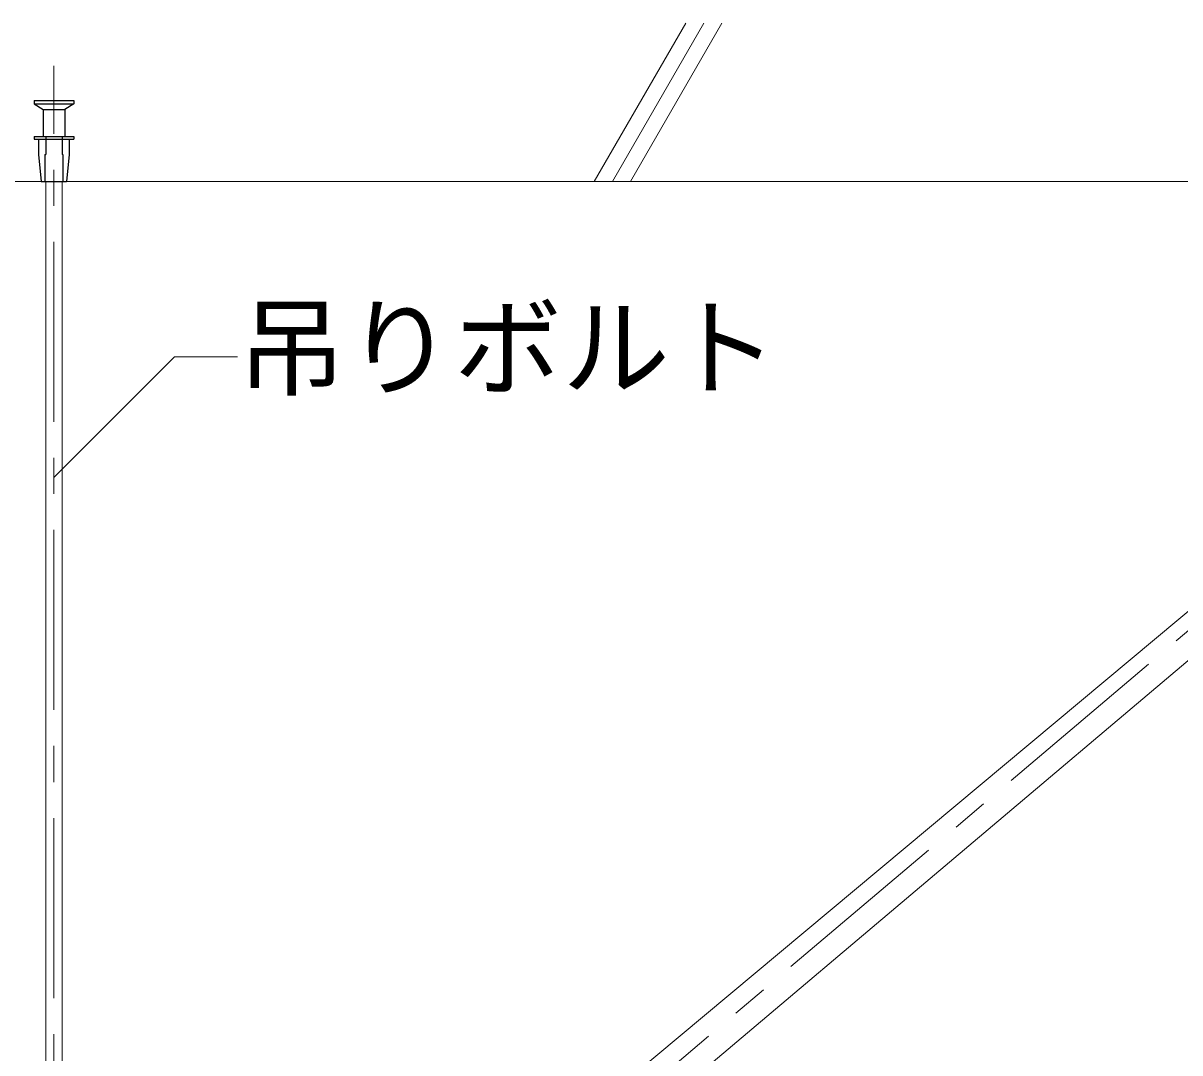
# Model space of a CAD drawing. Units: millimetres on the paper, with parts at other scales. Extents: x -195 to 195, y -135 to 133.
# Drawn here: x -98.87 to -66.77, y 59.34 to 87.94 of the extents above; entities that cross this region are included whole.
import ezdxf
from ezdxf.enums import TextEntityAlignment as Align

# ---------------------------------------------------------------- set-up
doc = ezdxf.new("R2010")
doc.units = ezdxf.units.MM
doc.linetypes.add('CHAIN1', pattern=[8, 5, -1, 1, -1])
doc.linetypes.add('DASHED1', pattern=[1.8, 1.2, -0.6])
for name, color, linetype, lineweight in [('5-0_中心線', 4, 'CHAIN1', 9), ('5-1_吊り材', 7, 'Continuous', 18), ('5-4_ブレース・補強材', 4, 'Continuous', 9), ('5-6_文字', 7, 'Continuous', 18), ('5-9_躯体他', 4, 'Continuous', 9), ('5-C_ビス・アンカーボルト', 2, 'Continuous', 25)]:
    doc.layers.add(name, color=color, linetype=linetype, lineweight=lineweight)
doc.styles.add('ＭＳ ゴシック', font='')
doc.styles.get('ＭＳ ゴシック').set_extended_font_data('MS Gothic')

msp = doc.modelspace()

# ---------------------------------------------------------------- linework, layer by layer
at = {"layer": '5-0_中心線'}
for p, q in [((-98.014, 44.864), (-98.014, 86.754)), ((-55.416, 80.466), (-97.032, 45.272))]:
    msp.add_line(p, q, dxfattribs=at)
at = {"layer": '5-1_吊り材'}
for p, q in [((-98.239, 49.759), (-98.239, 83.544)), ((-97.789, 49.759), (-97.789, 83.544))]:
    msp.add_line(p, q, dxfattribs=at)
at = {"layer": '5-4_ブレース・補強材'}
for p, q in [((-55.261, 79.778), (-96.156, 45.195)), ((-57.931, 78.794), (-95.153, 47.68))]:
    msp.add_line(p, q, dxfattribs=at)
at = {"layer": '5-6_文字'}
for p in [(-98.005, 75.33), (-92.915, 78.67)]:
    msp.add_line(p, (-94.665, 78.67), dxfattribs=at)
at = {"layer": '5-9_躯体他'}
for p, q in [((-83.016, 83.544), (-80.478, 87.939)), ((-82.516, 83.544), (-79.978, 87.939)), ((-82.016, 83.544), (-79.478, 87.939)), ((-157.496, 83.544), (-36.683, 83.544))]:
    msp.add_line(p, q, dxfattribs=at)
at = {"layer": '5-C_ビス・アンカーボルト'}
for p, q in [((-98.564, 85.794), (-97.464, 85.794)), ((-98.564, 85.694), (-97.464, 85.694)), ((-98.314, 85.544), (-98.314, 84.794)), ((-98.314, 85.544), (-97.714, 85.544)), ((-97.714, 85.544), (-97.714, 84.794)), ((-98.564, 84.794), (-98.564, 84.719)), ((-98.564, 84.794), (-97.464, 84.794)), ((-97.464, 84.794), (-97.464, 84.719)), ((-98.564, 84.719), (-97.464, 84.719)), ((-98.439, 84.719), (-98.439, 84.294)), ((-97.589, 84.719), (-97.589, 84.294)), ((-98.439, 84.294), (-98.364, 83.544)), ((-97.589, 84.294), (-97.664, 83.544)), ((-98.364, 83.544), (-97.664, 83.544))]:
    msp.add_line(p, q, dxfattribs=at)
at = {"layer": '5-C_ビス・アンカーボルト', "linetype": 'DASHED1'}
for p, q in [((-98.239, 84.794), (-98.239, 84.294)), ((-97.789, 84.794), (-97.789, 84.294)), ((-98.264, 84.294), (-98.264, 83.544)), ((-98.264, 84.294), (-98.239, 84.294)), ((-97.764, 84.294), (-97.789, 84.294)), ((-97.764, 84.294), (-97.764, 83.544))]:
    msp.add_line(p, q, dxfattribs=at)
at = {"layer": '5-C_ビス・アンカーボルト'}
for points in [[(-98.564, 85.794), (-98.564, 85.694), (-98.314, 85.544)], [(-97.464, 85.794), (-97.464, 85.694), (-97.714, 85.544)]]:
    msp.add_lwpolyline(points, dxfattribs=at)

# ---------------------------------------------------------------- texts
at = {"layer": '5-6_文字', "style": 'ＭＳ ゴシック'}
msp.add_text('吊りボルト', height=2.199, dxfattribs=at).set_placement((-92.915, 77.17), align=Align.BOTTOM_LEFT)

doc.saveas('drawing.dxf')
